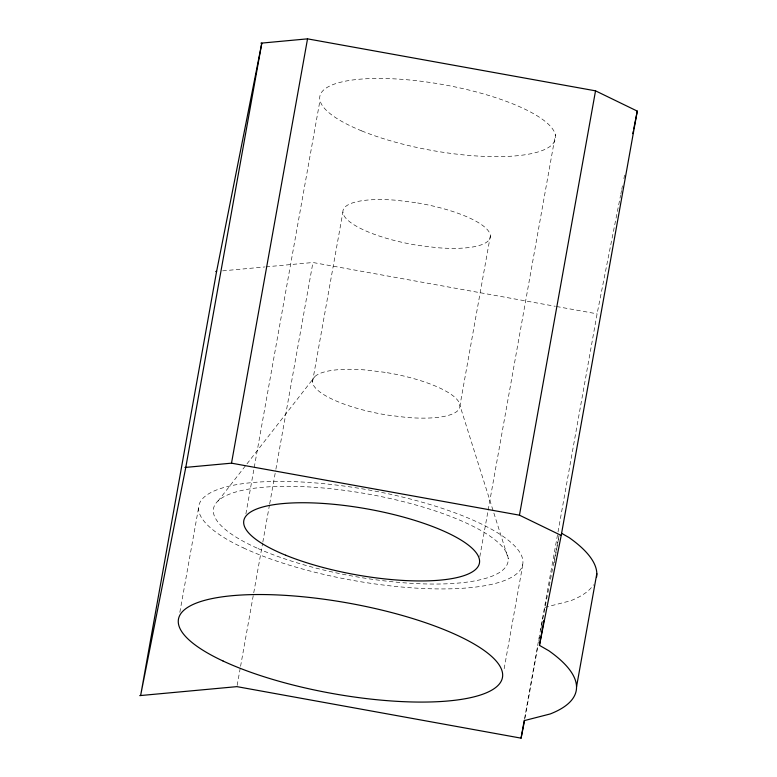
<?xml version="1.0" encoding="UTF-8"?>
<svg xmlns="http://www.w3.org/2000/svg" width="777" height="777" viewBox="0 0 777 777"><rect width="100%" height="100%" fill="white"/><g stroke="black" fill="none" stroke-linecap="round" stroke-linejoin="round"><path stroke-width="0.58" stroke-dasharray="3.88 2.91" d="M179.837 612.344L198.834 506.342M245.891 513.918L254.011 468.628M254.225 467.443L319.998 100.34M237.14 685.44L240.355 667.521M240.569 666.326L262.616 543.269M262.83 542.074L269.464 505.04M269.687 503.846L275.68 470.396M275.893 469.201L312.927 262.509L555.312 306.293M312.5 381.837L342.91 212.102M490.365 235.839L459.945 405.575L508.333 558.877M479.827 556.614L487.946 511.324M488.16 510.13L555.429 134.693M504.147 668.754L522.931 563.947M524.485 719.084L557.808 533.148M558.022 531.954L597.095 313.84L620.59 195.289M524.99 718.152L538.005 645.502M538.859 640.743L539.5 637.169M540.782 630.021L541.423 626.447M541.637 625.252L542.482 620.493M542.696 619.298L559.022 535.732L554.176 563.17M620.823 194.104L621.532 190.54M621.765 189.355L622.474 185.8M623.882 178.691L624.582 175.126M217.939 501.175L246.241 464.792M246.989 463.84L314.753 376.728M544.832 607.391L570.454 600.815A239.403 66.783 10.2 0 0 593.55 584.741M222.63 270.852L264.763 266.958M265.967 266.851L312.927 262.509M556.507 306.507L597.095 313.84M415.646 202.642L396.6 200.291A74.815 20.872 10.2 0 0 343.667 214.996A74.815 20.872 10.2 0 0 417.628 245.309L436.674 247.649A74.815 20.872 10.2 0 0 489.597 232.954A74.815 20.872 10.2 0 0 415.646 202.642M385.237 372.377L366.19 370.027A74.815 20.872 10.2 0 0 313.257 384.732A74.815 20.872 10.2 0 0 387.208 415.044L406.254 417.395A74.815 20.872 10.2 0 0 459.188 402.69A74.815 20.872 10.2 0 0 385.237 372.377M243.386 547.892A164.588 45.911 10.2 0 0 516.482 573.96A164.588 45.911 10.2 0 0 322.776 483.585A164.588 45.911 10.2 0 0 243.386 547.892M361.761 130.924A119.697 33.392 10.2 0 0 553.865 142.589A119.697 33.392 10.2 0 0 397.513 79.04A119.697 33.392 10.2 0 0 361.761 130.924M258.013 548.533A149.621 41.735 10.2 0 0 503.817 569.114A149.621 41.735 10.2 0 0 320.814 487.781A149.621 41.735 10.2 0 0 258.013 548.533"/><path stroke-width="1.17" d="M260.936 43.143L261.82 43.085L216.608 271.406L140.618 695.532L185.79 467.385L261.82 43.085L307.537 38.85L595.532 90.841L637.276 111.111L561.208 535.45L539.442 645.347L548.853 650.767A239.403 66.783 10.2 0 1 550.174 713.966L524.562 720.541L521.076 738.15L236.927 686.635L139.724 695.619M184.907 467.463L231.507 463.17L307.537 38.85M561.208 535.45L519.463 515.18L595.532 90.841M521.076 738.15L524.271 720.269M539.442 645.347L543.929 620.337M576.544 686.771L596.814 573.63M632.808 133.634L633.274 131.264M633.75 128.895L637.276 111.111M215.724 271.494L216.608 271.406M231.507 463.17L519.463 515.18M561.81 533.411L569.133 537.616A239.403 66.783 10.2 0 1 596.581 577.078M223.106 661.042A164.588 45.911 10.2 0 0 496.202 687.101A164.588 45.911 10.2 0 0 302.506 596.726A164.588 45.911 10.2 0 0 223.106 661.042M285.742 555.234A119.697 33.392 10.2 0 0 477.836 566.899A119.697 33.392 10.2 0 0 321.484 503.341A119.697 33.392 10.2 0 0 285.742 555.234"/></g></svg>
